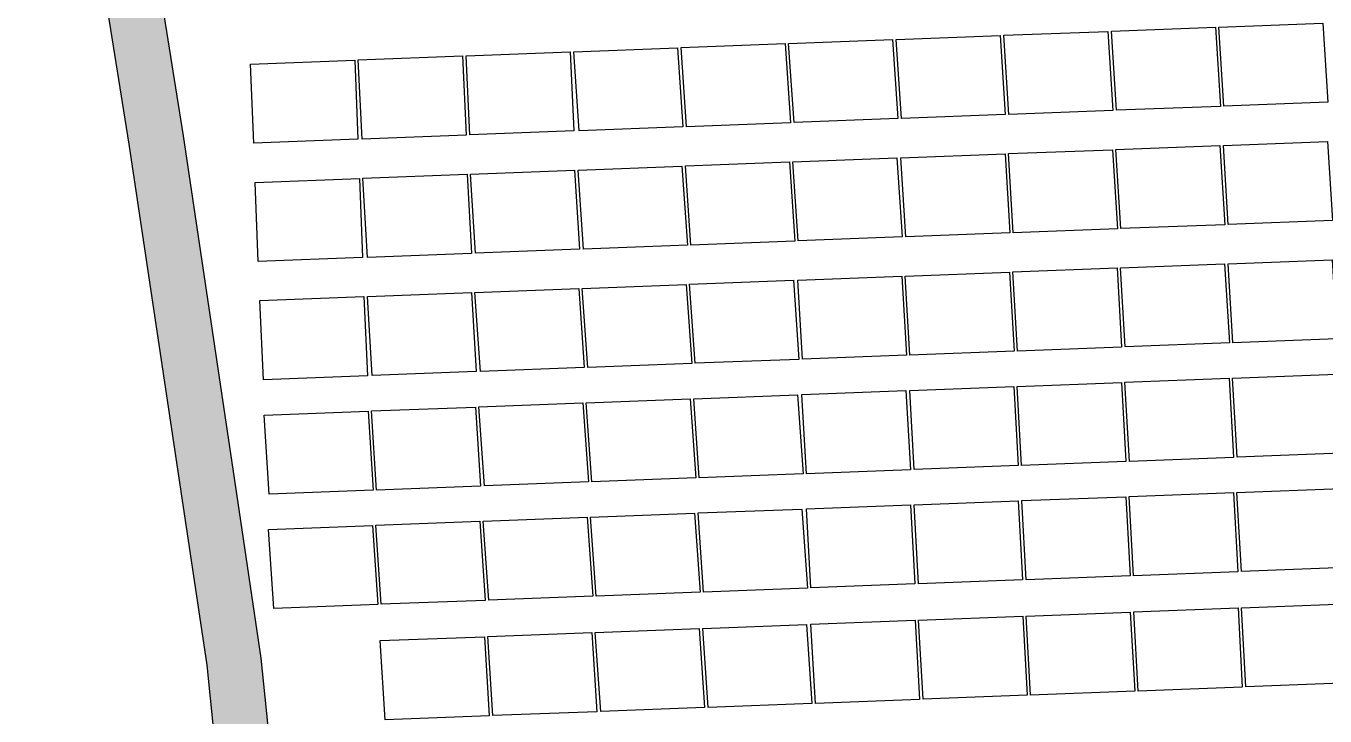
# Model space of a CAD drawing. Header units: metres. Extents: x 1956498 to 1957612, y 2277909 to 2278547.
# Drawn here: x 1957267.9 to 1957361.8, y 2278227.4 to 2278277.3 of the extents above; entities that cross this region are included whole.
import ezdxf

# ---------------------------------------------------------------- set-up
doc = ezdxf.new("R2010")
doc.units = ezdxf.units.M
doc.layers.add('PVcase PV Modules (full frames)', color=142, linetype='Continuous')
doc.layers.add('UBS-100-Circulation intérieure lourde', color=252, linetype='Continuous')

# ---------------------------------------------------------------- blocks, each defined once
blk = doc.blocks.new('3P6@20DEG F FX ID1 PVBlock')
at = {"color": 0, "transparency": 33554687}
blk.add_polyline3d([(0, 0, 2.083586713139974), (7.539539347030692, 0.2870042413902952, 2.083586713139975), (7.757297679336461, -5.433460050740019, 1.675326544159361e-15), (0.2177583323057694, -5.720464292130313, 0)], close=True, dxfattribs=at)

msp = doc.modelspace()

# ---------------------------------------------------------------- hatches: boundary and pattern name
at = {"layer": 'UBS-100-Circulation intérieure lourde', "transparency": 33554687}
h = msp.add_hatch(color=256, dxfattribs=at)
h.dxf.hatch_style = 1
edge = h.paths.add_edge_path()
edge.add_line((1957100.904591382, 2278468.555866703), (1957100.753361517, 2278472.558173093))
edge.add_line((1957100.753361517, 2278472.558173093), (1957132.816654769, 2278473.769706397))
edge.add_line((1957132.816654769, 2278473.769706397), (1957132.808612478, 2278474.269761042))
edge.add_line((1957132.808612478, 2278474.269761042), (1957136.783818054, 2278474.420594237))
edge.add_line((1957136.783818054, 2278474.420594237), (1957136.813778432, 2278473.92137124))
edge.add_line((1957136.813778432, 2278473.92137124), (1957168.819853343, 2278475.135793599))
edge.add_line((1957168.819853343, 2278475.135793599), (1957168.958625583, 2278471.138123934))
edge.add_arc((1957169.336977691, 2278460.238777386), 10.90591149256798, 91.98812632865867, 146.5138370634228)
edge.add_arc((1957147.782390997, 2278474.560560356), 14.97295363485333, 272.12011294739364, 326.31405675284907, ccw=False)
edge.add_line((1957148.336308048, 2278459.597856174), (1957137.373009112, 2278459.181870291))
edge.add_line((1957137.373009112, 2278459.181870291), (1957139.756809385, 2278396.356865772))
edge.add_arc((1957150.748899526, 2278396.773944095), 11.00000000018047, 182.1729597419471, 212.5768232497092)
edge.add_arc((1957160.318095263, 2278402.888247491), 22.35580085564231, 212.576823236195, 215.8159889456511)
edge.add_line((1957142.18976407, 2278389.805990803), (1957161.181589846, 2278366.263666817))
edge.add_line((1957161.181589846, 2278366.263666817), (1957173.172571108, 2278351.399553539))
edge.add_arc((1957181.763192118, 2278358.269868718), 11.0000000000305, 218.6509348811032, 236.6019506149951)
edge.add_line((1957175.708216624, 2278349.086336078), (1957180.739224132, 2278345.769243584))
edge.add_arc((1957186.794199627, 2278354.952776224), 10.99999999965227, 236.6019506092874, 248.5926727573044)
edge.add_line((1957182.779245289, 2278344.711675617), (1957212.706367968, 2278332.978949256))
edge.add_arc((1957216.721322306, 2278343.220049854), 10.99999999124453, 248.592672742742, 263.4648716894179)
edge.add_line((1957215.469386391, 2278332.291524964), (1957237.256257819, 2278329.795692536))
edge.add_arc((1957238.508193734, 2278340.724217435), 11.00000000050915, 263.4648716925292, 282.4663375182736)
edge.add_line((1957240.882719537, 2278329.983564418), (1957257.158739038, 2278333.581839886))
edge.add_arc((1957260.396728769, 2278318.935494864), 15.00000000056504, 70.81176229011601, 102.46633751617708, ccw=False)
edge.add_line((1957265.326820291, 2278333.102152818), (1957277.43753311, 2278328.887543925))
edge.add_line((1957277.43753311, 2278328.887543925), (1957282.107586167, 2278327.262334291))
edge.add_arc((1957285.722986615, 2278337.651216771), 10.99999998111232, 250.8117622640968, 275.210651010546)
edge.add_line((1957286.721981409, 2278326.696673925), (1957305.396247846, 2278327.397689088))
edge.add_arc((1957311.79115068, 2278336.347840748), 10.99999986384021, 234.4541106983642, 249.8540380461771)
edge.add_line((1957308.002608678, 2278326.020839901), (1957334.030594218, 2278316.471950349))
edge.add_line((1957334.030594218, 2278316.471950349), (1957351.043339089, 2278310.230483009))
edge.add_line((1957351.043339089, 2278310.230483009), (1957353.180141164, 2278309.252055776))
edge.add_line((1957353.180141164, 2278309.252055776), (1957355.121922724, 2278307.966086621))
edge.add_line((1957355.121922724, 2278307.966086621), (1957356.983712384, 2278306.241898282))
edge.add_line((1957356.983712384, 2278306.241898282), (1957357.869576325, 2278305.17477735))
edge.add_line((1957357.869576325, 2278305.17477735), (1957365.41469694, 2278294.107743418))
edge.add_line((1957365.41469694, 2278294.107743418), (1957367.833314173, 2278291.187657315))
edge.add_line((1957367.833314173, 2278291.187657315), (1957375.338810458, 2278282.125993856))
edge.add_line((1957375.338810458, 2278282.125993856), (1957391.693018509, 2278266.737307523))
edge.add_line((1957391.693018509, 2278266.737307523), (1957415.143981138, 2278246.4004236))
edge.add_arc((1957422.350790108, 2278254.710772837), 10.99999999805316, 229.0678792570999, 272.1729597533138)
edge.add_line((1957422.767868433, 2278243.718682698), (1957436.849690486, 2278244.252996251))
edge.add_arc((1957437.418433656, 2278229.263782424), 14.99999999824896, 18.602666770644987, 92.17295975412998, ccw=False)
edge.add_line((1957451.634737105, 2278234.048833751), (1957459.386959118, 2278211.017118323))
edge.add_line((1957459.386959118, 2278211.017118323), (1957459.859538958, 2278211.171857152))
edge.add_line((1957459.859538958, 2278211.171857152), (1957461.135928173, 2278207.380822813))
edge.add_line((1957461.135928173, 2278207.380822813), (1957460.660946449, 2278207.232124338))
edge.add_line((1957460.660946449, 2278207.232124338), (1957472.307757829, 2278172.629652306))
edge.add_line((1957472.307757829, 2278172.629652306), (1957482.139038813, 2278142.82980691))
edge.add_line((1957482.139038813, 2278142.82980691), (1957490.961148555, 2278124.362410211))
edge.add_line((1957490.961148555, 2278124.362410211), (1957501.430666543, 2278087.278296096))
edge.add_arc((1957489.981897774, 2278083.429523094), 12.07838399484327, -2.899720893765277, 18.581281932083016, ccw=False)
edge.add_arc((1957485.544816651, 2278082.818500897), 16.49999999976717, -85.94319670902001, 4.851017365581356e-09, ccw=False)
edge.add_line((1957486.712116225, 2278066.359843246), (1957468.603688631, 2278064.880594921))
edge.add_line((1957468.603688631, 2278064.880594921), (1957468.017484826, 2278072.056691711))
edge.add_line((1957468.017484826, 2278072.056691711), (1957452.169641392, 2278070.762106868))
edge.add_line((1957452.169641392, 2278070.762106868), (1957452.755845196, 2278063.58601008))
edge.add_line((1957452.755845196, 2278063.58601008), (1957439.457871038, 2278062.49971996))
edge.add_line((1957439.457871038, 2278062.49971996), (1957276.33056151, 2278056.440173714))
edge.add_line((1957276.33056151, 2278056.440173714), (1957276.365446014, 2278055.436294499))
edge.add_line((1957276.365446014, 2278055.436294499), (1957272.36788014, 2278055.29677117))
edge.add_line((1957272.36788014, 2278055.29677117), (1957272.333308326, 2278056.291691277))
edge.add_line((1957272.333308326, 2278056.291691277), (1957145.539253832, 2278051.581784401))
edge.add_line((1957145.539253832, 2278051.581784401), (1957145.575410645, 2278050.57795129))
edge.add_line((1957145.575410645, 2278050.57795129), (1957141.57784469, 2278050.438430268))
edge.add_line((1957141.57784469, 2278050.438430268), (1957141.542000643, 2278051.433301963))
edge.add_line((1957141.542000643, 2278051.433301963), (1957109.513162946, 2278050.243554987))
edge.add_line((1957109.513162946, 2278050.243554987), (1957109.364676943, 2278054.240904152))
edge.add_arc((1957108.934951128, 2278065.365050067), 11.13244297632317, 272.2122362774586, 329.7688181543946)
edge.add_arc((1957130.551031363, 2278050.802065572), 14.97289109195535, 92.14139192983538, 143.2535382792884, ccw=False)
edge.add_line((1957129.991559715, 2278065.764500505), (1957140.983981809, 2278066.172830197))
edge.add_line((1957140.983981809, 2278066.172830197), (1957139.700374595, 2278100.023537196))
edge.add_line((1957139.700374595, 2278100.023537196), (1957134.254311841, 2278099.816894541))
edge.add_line((1957134.254311841, 2278099.816894541), (1957133.799317311, 2278111.808265605))
edge.add_line((1957133.799317311, 2278111.808265605), (1957139.245398338, 2278112.014908954))
edge.add_line((1957139.245398338, 2278112.014908954), (1957135.885699768, 2278200.559537599))
edge.add_line((1957135.885699768, 2278200.559537599), (1957130.439624615, 2278200.352894474))
edge.add_line((1957130.439624615, 2278200.352894474), (1957129.984630086, 2278212.344265537))
edge.add_line((1957129.984630086, 2278212.344265537), (1957135.430704443, 2278212.550908633))
edge.add_line((1957135.430704443, 2278212.550908633), (1957128.486866818, 2278395.555306019))
edge.add_arc((1957124.389092964, 2278405.763550209), 10.99999999987719, 291.8714186655437, 362.1729597322981)
edge.add_line((1957135.381183105, 2278406.18062853), (1957135.179725075, 2278411.490050555))
edge.add_line((1957135.179725075, 2278411.490050555), (1957129.733644062, 2278411.283407202))
edge.add_line((1957129.733644062, 2278411.283407202), (1957129.278649522, 2278423.274778265))
edge.add_line((1957129.278649522, 2278423.274778265), (1957134.724730542, 2278423.481421619))
edge.add_line((1957134.724730542, 2278423.481421619), (1957133.375885425, 2278459.030205446))
edge.add_line((1957133.375885425, 2278459.030205446), (1957122.355004078, 2278458.612034686))
edge.add_arc((1957121.786260912, 2278473.601248515), 15.00000000047225, 218.0847095167218, 272.1729597360186, ccw=False)
edge.add_arc((1957101.321669703, 2278457.56377656), 11.00000000104933, 38.08470952014623, 92.17295973328002)
edge = h.paths.add_edge_path(flags=16)
edge.add_arc((1957181.763192115, 2278358.269868713), 14.99999999371181, 218.6509348683465, 236.6019506101183)
edge.add_line((1957173.506407352, 2278345.746869663), (1957178.537414862, 2278342.42977717))
edge.add_arc((1957186.794199627, 2278354.952776224), 14.99999999964584, 236.601950611236, 248.5926727572719)
edge.add_line((1957181.319261893, 2278340.987639032), (1957211.246384573, 2278329.254912671))
edge.add_arc((1957216.721322308, 2278343.220049864), 15.00000000022276, 248.5926727562651, 263.4648716904609)
edge.add_line((1957215.014136968, 2278328.317515911), (1957236.801008394, 2278325.821683482))
edge.add_arc((1957238.508193735, 2278340.724217433), 14.99999999803783, 263.4648716859144, 282.466337513755)
edge.add_line((1957241.746183464, 2278326.077872412), (1957258.022202966, 2278329.67614788))
edge.add_arc((1957260.396728768, 2278318.935494853), 11.00000001114596, 70.81176230296711, 102.4663374986028, ccw=False)
edge.add_line((1957264.012129219, 2278329.324377364), (1957266.630044662, 2278328.413325316))
edge.add_arc((1957262.59806393, 2278317.019735591), 12.08597350032316, -15.41110296215021, 70.51207012407531, ccw=False)
edge.add_line((1957274.249473271, 2278313.807973484), (1957271.268073141, 2278305.86399994))
edge.add_arc((1957284.375373826, 2278300.944785682), 14.00000000534359, 159.428716907625, 189.0600247172175)
edge.add_line((1957270.550039033, 2278298.740218142), (1957275.336335544, 2278268.724285087))
edge.add_line((1957275.336335544, 2278268.724285087), (1957280.981075901, 2278231.085650635))
edge.add_line((1957280.981075901, 2278231.085650635), (1957283.527617385, 2278205.796692873))
edge.add_arc((1957271.587998805, 2278204.594399987), 12.00000000110145, -23.736856637049584, 5.750173460289716, ccw=False)
edge.add_line((1957282.572844923, 2278199.763959449), (1957267.709824848, 2278165.964146144))
edge.add_arc((1957281.440882496, 2278159.926095472), 15.00000000091574, 156.2631433617379, 182.1273524674696)
edge.add_line((1957266.451220697, 2278159.369283854), (1957269.745535526, 2278070.955737291))
edge.add_line((1957269.745535526, 2278070.955737291), (1957260.790970654, 2278070.623107655))
edge.add_arc((1957261.332977255, 2278055.659967308), 14.97295362267295, 92.07450565045008, 146.2684495008284)
edge.add_arc((1957239.789797498, 2278069.998903105), 10.90591148178588, 272.12735244067653, 326.46822982138144, ccw=False)
edge.add_line((1957240.194633374, 2278059.100508125), (1957177.433644996, 2278056.769339506))
edge.add_arc((1957177.059529884, 2278067.931453968), 11.16838221888475, 214.7713054980718, 271.9196359207036, ccw=False)
edge.add_arc((1957156.534410311, 2278051.72215383), 15.02232377643744, 40.92128798083349, 92.07303260785335)
edge.add_line((1957155.99100252, 2278066.734645949), (1957144.981396258, 2278066.316923982))
edge.add_line((1957144.981396258, 2278066.316923982), (1957133.75025469, 2278362.334591734))
edge.add_arc((1957144.742344828, 2278362.751670063), 10.9999999976357, 111.87141570956379, 182.1729597764313, ccw=False)
edge.add_arc((1957144.742344829, 2278362.751670065), 10.99999999612718, 38.89346214562062, 111.87141571430351, ccw=False)
edge.add_line((1957153.303807609, 2278369.658286818), (1957170.048708923, 2278348.901257111))
edge = h.paths.add_edge_path(flags=16)
edge.add_line((1957272.025767218, 2278117.055929944), (1957270.448463843, 2278159.517766952))
edge.add_arc((1957281.440882495, 2278159.926095471), 11.00000000016977, 156.2631433570347, 182.1273524628736, ccw=False)
edge.add_line((1957271.371440221, 2278164.353999298), (1957286.234460295, 2278198.153812604))
edge.add_arc((1957271.587998805, 2278204.594399986), 16.00000000069108, 336.2631433642026, 365.7501734605682)
edge.add_line((1957287.507490244, 2278206.197457168), (1957284.908020246, 2278231.578369985))
edge.add_line((1957284.908020246, 2278231.578369985), (1957283.141755098, 2278243.447678879))
edge.add_line((1957283.141755098, 2278243.447678879), (1957279.289349033, 2278269.335863126))
edge.add_line((1957279.289349033, 2278269.335863126), (1957274.500134686, 2278299.370094582))
edge.add_arc((1957284.375373817, 2278300.944785681), 9.999999997873525, 159.4287168936976, 189.0600247196681, ccw=False)
edge.add_line((1957275.013016192, 2278304.458510152), (1957279.214042345, 2278315.652190693))
edge.add_arc((1957289.512635735, 2278311.787093775), 10.99999999983523, 92.17295974688648, 159.428716893729, ccw=False)
edge.add_line((1957289.095557411, 2278322.779183916), (1957301.544302269, 2278323.251532811))
edge.add_arc((1957301.961380593, 2278312.25944267), 11.00000000020696, 69.86190916283749, 92.17295974558272, ccw=False)
edge.add_line((1957305.748503915, 2278322.586964006), (1957349.677161311, 2278306.478234961))
edge.add_arc((1957345.888706479, 2278296.15120199), 10.9999999999216, 34.204252080570086, 69.85452193354149, ccw=False)
edge.add_line((1957354.986133919, 2278302.334794309), (1957362.212940238, 2278291.702569106))
edge.add_line((1957362.212940238, 2278291.702569106), (1957372.749401529, 2278278.981509413))
edge.add_line((1957372.749401529, 2278278.981509413), (1957390.450628952, 2278262.422152778))
edge.add_line((1957390.450628952, 2278262.422152778), (1957412.523323331, 2278243.378478422))
edge.add_arc((1957422.35079011, 2278254.710772843), 15.00000000369765, 229.0678792678687, 272.1729597435449)
edge.add_line((1957422.919533278, 2278239.72155901), (1957430.559142554, 2278240.004315736))
edge.add_arc((1957431.204720249, 2278229.013993205), 11.00926700150035, -17.187423331424725, 93.36172320916899, ccw=False)
edge.add_arc((1957456.112816926, 2278221.528227918), 15.00000000122331, 163.6102600524668, 198.6026667782063)
edge.add_line((1957441.896513475, 2278216.743176588), (1957448.83078015, 2278196.141592104))
edge.add_line((1957448.83078015, 2278196.141592104), (1957443.723001539, 2278194.452315055))
edge.add_line((1957443.723001539, 2278194.452315055), (1957447.491080675, 2278183.059265436))
edge.add_line((1957447.491080675, 2278183.059265436), (1957454.702656006, 2278185.444385089))
edge.add_arc((1957464.3856721, 2278196.864916577), 14.9729536219545, 229.7067093358074, 252.743763811032)
edge.add_arc((1957456.745409134, 2278172.140127023), 10.90543183860023, 18.592582549989572, 72.94415317579319, ccw=False)
edge.add_line((1957467.08168315, 2278175.617177936), (1957473.845246504, 2278155.202047458))
edge.add_line((1957473.845246504, 2278155.202047458), (1957477.609210234, 2278143.807640321))
edge.add_line((1957477.609210234, 2278143.807640321), (1957478.40640029, 2278141.363766999))
edge.add_line((1957478.40640029, 2278141.363766999), (1957487.216103178, 2278122.905521998))
edge.add_line((1957487.216103178, 2278122.905521998), (1957497.580171497, 2278086.1949215))
edge.add_arc((1957485.544823047, 2278082.818499441), 12.49999352979102, -22.360478287467117, 15.671044944006724, ccw=False)
edge.add_arc((1957486.932029705, 2278082.247852195), 10.99999999935515, 247.75017548248752, 337.6395266913348, ccw=False)
edge.add_line((1957482.766926096, 2278072.066893895), (1957479.962914685, 2278073.214035225))
edge.add_line((1957479.962914685, 2278073.214035225), (1957479.651977357, 2278077.020418486))
edge.add_line((1957479.651977357, 2278077.020418486), (1957439.883181602, 2278073.771769512))
edge.add_line((1957439.883181602, 2278073.771769512), (1957440.256840786, 2278069.19756778))
edge.add_line((1957440.256840786, 2278069.19756778), (1957439.017844782, 2278068.285330927))
edge.add_arc((1957432.49593442, 2278077.143360346), 10.99999999774903, 272.1729597327119, 306.36313923762015, ccw=False)
edge.add_line((1957432.913012741, 2278066.151270207), (1957308.215541744, 2278061.62734446))
edge.add_arc((1957307.807213225, 2278072.619763113), 11.00000000040244, 218.0391022470941, 272.1273524628285, ccw=False)
edge.add_arc((1957287.329862724, 2278056.598585999), 14.99999999341863, 38.03910222932938, 92.12735247566893)
edge.add_line((1957286.773051104, 2278071.58824779), (1957273.742215009, 2278071.102625302))
edge.add_line((1957273.742215009, 2278071.102625302), (1957272.471216512, 2278105.064200506))
edge.add_line((1957272.471216512, 2278105.064200506), (1957277.717598142, 2278105.259084572))
edge.add_line((1957277.717598142, 2278105.259084572), (1957277.272148847, 2278117.250814011))
edge.add_line((1957277.272148847, 2278117.250814011), (1957272.025767218, 2278117.055929944))

# ---------------------------------------------------------------- linework, layer by layer
for points in [[(1957266.630044662, 2278328.413325315, -0.3935232913751147), (1957274.249473271, 2278313.807973483), (1957271.268073142, 2278305.863999939, 0.1300162365594234), (1957270.550039033, 2278298.740218141), (1957275.336335544, 2278268.724285086), (1957280.981075901, 2278231.085650634), (1957283.527617385, 2278205.796692872, -0.1293761168700385), (1957282.572844923, 2278199.763959448), (1957267.709824849, 2278165.964146143, 0.1133354577711741)], [(1957271.371440221, 2278164.353999297), (1957286.234460295, 2278198.153812603, 0.1293761168623034), (1957287.507490245, 2278206.197457167), (1957284.908020246, 2278231.578369984), (1957283.141755098, 2278243.447678878), (1957279.289349033, 2278269.335863125), (1957274.500134686, 2278299.370094581, -0.130016236635926), (1957275.013016192, 2278304.458510151), (1957279.214042345, 2278315.652190692, -0.3021832829393381), (1957289.095557411, 2278322.779183915), (1957301.54430227, 2278323.25153281, -0.097659025796869), (1957305.748503915, 2278322.586964005), (1957349.677161311, 2278306.47823496, -0.156820551136778), (1957354.986133919, 2278302.334794309), (1957362.212940238, 2278291.702569105), (1957372.74940153, 2278278.981509412), (1957390.450628952, 2278262.422152777), (1957412.523323332, 2278243.378478421, 0.190331000324282), (1957422.919533278, 2278239.721559009)]]:
    msp.add_lwpolyline(points, format="xyb", dxfattribs=at)

# ---------------------------------------------------------------- block references
at = {"layer": 'PVcase PV Modules (full frames)', "color": 144, "true_color": 0x007ca5, "transparency": 33554687, "extrusion": (-0.06734803600351816, -0.002563707289348978, 0.9977262497556147), "rotation": 87.82000000000001}
msp.add_blockref('3P6@20DEG F FX ID1 PVBlock', (-2202172.500145205, 2037999.217784583, -137035.4465774124), dxfattribs=at)
at = {"layer": 'PVcase PV Modules (full frames)', "color": 144, "true_color": 0x007ca5, "transparency": 33554687, "extrusion": (-0.08196286344235275, -0.003120043329134316, 0.9966305004092312), "rotation": 87.82000000000001}
msp.add_blockref('3P6@20DEG F FX ID1 PVBlock', (-2202172.500145205, 2035739.072772829, -166909.7464473204), dxfattribs=at)
at = {"layer": 'PVcase PV Modules (full frames)', "color": 144, "true_color": 0x007ca5, "transparency": 33554687, "extrusion": (-0.07800083863577398, -0.00296922271906223, 0.9969488717524889), "rotation": 87.82000000000001}
msp.add_blockref('3P6@20DEG F FX ID1 PVBlock', (-2202172.500145205, 2036394.672332925, -158810.9411901178), dxfattribs=at)
at = {"layer": 'PVcase PV Modules (full frames)', "color": 144, "true_color": 0x007ca5, "transparency": 33554687, "extrusion": (-0.06389826354908913, -0.002432386358363656, 0.99795345352978), "rotation": 87.82000000000001}
msp.add_blockref('3P6@20DEG F FX ID1 PVBlock', (-2202172.500145206, 2038445.524378714, -129983.7345737846), dxfattribs=at)
at = {"layer": 'PVcase PV Modules (full frames)', "color": 144, "true_color": 0x007ca5, "transparency": 33554687, "extrusion": (-0.06931627744028838, -0.002638631447766648, 0.9975912446016676), "rotation": 87.82000000000001}
msp.add_blockref('3P6@20DEG F FX ID1 PVBlock', (-2202172.500145206, 2037716.902959692, -141058.7756015658), dxfattribs=at)
at = {"layer": 'PVcase PV Modules (full frames)', "color": 144, "true_color": 0x007ca5, "transparency": 33554687, "extrusion": (-0.02205535477056416, -0.0008395712354777406, 0.9997563985522099), "rotation": 87.82000000000001}
msp.add_blockref('3P6@20DEG F FX ID1 PVBlock', (-2202172.500145205, 2042062.762384684, -44454.78318090835), dxfattribs=at)
at = {"layer": 'PVcase PV Modules (full frames)', "color": 144, "true_color": 0x007ca5, "transparency": 33554687, "extrusion": (-0.08066158142180406, -0.003070508013785177, 0.9967368164480888), "rotation": 87.82000000000001}
msp.add_blockref('3P6@20DEG F FX ID1 PVBlock', (-2202172.500145206, 2035939.808759762, -164249.7600256132), dxfattribs=at)
at = {"layer": 'PVcase PV Modules (full frames)', "color": 144, "true_color": 0x007ca5, "transparency": 33554687, "extrusion": (-0.0762073018660139, -0.002900948964351563, 0.9970877752923303), "rotation": 87.82000000000001}
msp.add_blockref('3P6@20DEG F FX ID1 PVBlock', (-2202172.500145205, 2036661.660797567, -155144.8087846073), dxfattribs=at)
at = {"layer": 'PVcase PV Modules (full frames)', "color": 144, "true_color": 0x007ca5, "transparency": 33554687, "extrusion": (-0.006176111097265651, -0.0002351032335829649, 0.999980900006687), "rotation": 359.999958402187}
msp.add_blockref('3P6@20DEG F FX ID1 PVBlock', (1957250.691407572, 2278271.759646289, -11997.23628536947), dxfattribs=at)
at = {"layer": 'PVcase PV Modules (full frames)', "color": 144, "true_color": 0x007ca5, "transparency": 33554687, "extrusion": (-0.02803419836474609, -0.001067165176056512, 0.9996063949778098), "rotation": 87.82000000000001}
msp.add_blockref('3P6@20DEG F FX ID1 PVBlock', (-2202172.500145205, 2041752.329764344, -56675.7953054735), dxfattribs=at)
at = {"layer": 'PVcase PV Modules (full frames)', "color": 144, "true_color": 0x007ca5, "transparency": 33554687, "extrusion": (-0.06014578609675766, -0.002289542492847557, 0.9981869776800221), "rotation": 87.82000000000001}
msp.add_blockref('3P6@20DEG F FX ID1 PVBlock', (-2202163.941961745, 2038935.731506767, -122313.4874227793), dxfattribs=at)
at = {"layer": 'PVcase PV Modules (full frames)', "color": 144, "true_color": 0x007ca5, "transparency": 33554687, "extrusion": (-0.06006997542442697, -0.00228665664220071, 0.9981915493801324), "rotation": 87.82000000000001}
msp.add_blockref('3P6@20DEG F FX ID1 PVBlock', (-2202163.941961745, 2038921.625566378, -122158.589038045), dxfattribs=at)
at = {"layer": 'PVcase PV Modules (full frames)', "color": 144, "true_color": 0x007ca5, "transparency": 33554687, "extrusion": (-0.06395126139707037, -0.002434403803522446, 0.9979500537821745), "rotation": 87.82000000000001}
msp.add_blockref('3P6@20DEG F FX ID1 PVBlock', (-2202163.941961745, 2038438.598668304, -130092.3414193132), dxfattribs=at)
at = {"layer": 'PVcase PV Modules (full frames)', "color": 144, "true_color": 0x007ca5, "transparency": 33554687, "extrusion": (-0.06481403288363755, -0.002467246536294032, 0.9978943099526562), "rotation": 87.82000000000001}
msp.add_blockref('3P6@20DEG F FX ID1 PVBlock', (-2202163.941961745, 2038333.078019216, -131855.9427963479), dxfattribs=at)
at = {"layer": 'PVcase PV Modules (full frames)', "color": 144, "true_color": 0x007ca5, "transparency": 33554687, "extrusion": (-0.08425974759894317, -0.003207477781636145, 0.9964386619460541), "rotation": 87.82000000000001}
msp.add_blockref('3P6@20DEG F FX ID1 PVBlock', (-2202163.941961745, 2035333.052540181, -171604.8844959066), dxfattribs=at)
at = {"layer": 'PVcase PV Modules (full frames)', "color": 144, "true_color": 0x007ca5, "transparency": 33554687, "extrusion": (-0.07833425162107854, -0.002981914600689547, 0.9969226916909253), "rotation": 87.82000000000001}
msp.add_blockref('3P6@20DEG F FX ID1 PVBlock', (-2202163.941961744, 2036325.786707605, -159492.6207556125), dxfattribs=at)
at = {"layer": 'PVcase PV Modules (full frames)', "color": 144, "true_color": 0x007ca5, "transparency": 33554687, "extrusion": (-0.08018322371326408, -0.003052298586798529, 0.9967754682516448), "rotation": 87.82000000000001}
msp.add_blockref('3P6@20DEG F FX ID1 PVBlock', (-2202163.941961745, 2036034.034959264, -163272.1024769761), dxfattribs=at)
at = {"layer": 'PVcase PV Modules (full frames)', "color": 144, "true_color": 0x007ca5, "transparency": 33554687, "extrusion": (0.00188646403079422, 7.181117481420175e-05, 0.9999982180467202), "rotation": 359.9999961190899}
msp.add_blockref('3P6@20DEG F FX ID1 PVBlock', (1957279.815294524, 2278265.649425127, 4482.180315046888), dxfattribs=at)
at = {"layer": 'PVcase PV Modules (full frames)', "color": 144, "true_color": 0x007ca5, "transparency": 33554687, "extrusion": (-0.0513748003626717, -0.001955661337648355, 0.9986775281723466), "rotation": 87.82000000000001}
msp.add_blockref('3P6@20DEG F FX ID1 PVBlock', (-2202163.941961745, 2039869.761492614, -104385.6323329056), dxfattribs=at)
at = {"layer": 'PVcase PV Modules (full frames)', "color": 144, "true_color": 0x007ca5, "transparency": 33554687, "extrusion": (-0.06233104173570791, -0.002372727632951347, 0.9980527097301631), "rotation": 87.82000000000001}
msp.add_blockref('3P6@20DEG F FX ID1 PVBlock', (-2202163.941961745, 2038608.229400685, -126780.8637612462), dxfattribs=at)
at = {"layer": 'PVcase PV Modules (full frames)', "color": 144, "true_color": 0x007ca5, "transparency": 33554687, "extrusion": (-0.0582360182926742, -0.002216844223813595, 0.9983003815360899), "rotation": 87.82000000000001}
msp.add_blockref('3P6@20DEG F FX ID1 PVBlock', (-2202155.38837278, 2039166.138362886, -118410.1272703484), dxfattribs=at)
at = {"layer": 'PVcase PV Modules (full frames)', "color": 144, "true_color": 0x007ca5, "transparency": 33554687, "extrusion": (-0.05914703845670221, -0.002251523617213285, 0.9982467422852942), "rotation": 87.82000000000001}
for p in [(-2202155.38837278, 2039033.749102086, -120272.3000291477), (-2202155.38837278, 2039025.953663002, -120272.3000291477)]:
    msp.add_blockref('3P6@20DEG F FX ID1 PVBlock', p, dxfattribs=at)
at = {"layer": 'PVcase PV Modules (full frames)', "color": 144, "true_color": 0x007ca5, "transparency": 33554687, "extrusion": (-0.05188376470652765, -0.001975035853607426, 0.998651177435472), "rotation": 87.82000000000001}
msp.add_blockref('3P6@20DEG F FX ID1 PVBlock', (-2202155.388372779, 2039863.064646222, -105425.4429029537), dxfattribs=at)
at = {"layer": 'PVcase PV Modules (full frames)', "color": 144, "true_color": 0x007ca5, "transparency": 33554687, "extrusion": (-0.05857494870973316, -0.002229746135025241, 0.9982805235082098), "rotation": 87.82000000000001}
msp.add_blockref('3P6@20DEG F FX ID1 PVBlock', (-2202155.38837278, 2039117.994601775, -119102.9408229622), dxfattribs=at)
at = {"layer": 'PVcase PV Modules (full frames)', "color": 144, "true_color": 0x007ca5, "transparency": 33554687, "extrusion": (-0.08908922474784785, -0.003391319308503305, 0.9960178758371635), "rotation": 87.82000000000001}
for p in [(-2202155.388372781, 2034476.571404533, -181477.003822835), (-2202155.38837278, 2034484.367404044, -181477.003822835)]:
    msp.add_blockref('3P6@20DEG F FX ID1 PVBlock', p, dxfattribs=at)
at = {"layer": 'PVcase PV Modules (full frames)', "color": 144, "true_color": 0x007ca5, "transparency": 33554687, "extrusion": (-0.02161082842084524, -0.0008226496515577199, 0.9997661203214058), "rotation": 87.82000000000001}
msp.add_blockref('3P6@20DEG F FX ID1 PVBlock', (-2202155.38837278, 2042066.726864046, -43547.34943796976), dxfattribs=at)
at = {"layer": 'PVcase PV Modules (full frames)', "color": 144, "true_color": 0x007ca5, "transparency": 33554687, "extrusion": (-0.06105437151702047, -0.002324129203955248, 0.9981317358656145), "rotation": 87.82000000000001}
msp.add_blockref('3P6@20DEG F FX ID1 PVBlock', (-2202155.38837278, 2038761.010420975, -124171.6679293496), dxfattribs=at)
at = {"layer": 'PVcase PV Modules (full frames)', "color": 144, "true_color": 0x007ca5, "transparency": 33554687, "extrusion": (-0.0833669155420681, -0.003173490746702335, 0.9965138666117408), "rotation": 87.82000000000001}
msp.add_blockref('3P6@20DEG F FX ID1 PVBlock', (-2202155.38837278, 2035478.261796314, -169780.1012844649), dxfattribs=at)
at = {"layer": 'PVcase PV Modules (full frames)', "color": 144, "true_color": 0x007ca5, "transparency": 33554687, "extrusion": (-0.05741790831788657, -0.002185701600653173, 0.9983478384375416), "rotation": 87.82000000000001}
msp.add_blockref('3P6@20DEG F FX ID1 PVBlock', (-2202147.112795168, 2039262.526094456, -116738.3461734098), dxfattribs=at)
at = {"layer": 'PVcase PV Modules (full frames)', "color": 144, "true_color": 0x007ca5, "transparency": 33554687, "extrusion": (-0.05914703845671718, -0.002251523617213855, 0.9982467422852933), "rotation": 87.82000000000001}
msp.add_blockref('3P6@20DEG F FX ID1 PVBlock', (-2202147.112795168, 2039025.913031741, -120272.6355789582), dxfattribs=at)
at = {"layer": 'PVcase PV Modules (full frames)', "color": 144, "true_color": 0x007ca5, "transparency": 33554687, "extrusion": (-0.04670574161791777, -0.001777926385767964, 0.9989071091336207), "rotation": 87.82000000000001}
msp.add_blockref('3P6@20DEG F FX ID1 PVBlock', (-2202147.112795167, 2040374.735439438, -94841.50004081157), dxfattribs=at)
at = {"layer": 'PVcase PV Modules (full frames)', "color": 144, "true_color": 0x007ca5, "transparency": 33554687, "extrusion": (-0.04624343889924595, -0.001760328116834287, 0.9989286489052623), "rotation": 87.82000000000001}
msp.add_blockref('3P6@20DEG F FX ID1 PVBlock', (-2202147.112795167, 2040426.236652461, -93896.50978001456), dxfattribs=at)
at = {"layer": 'PVcase PV Modules (full frames)', "color": 144, "true_color": 0x007ca5, "transparency": 33554687, "extrusion": (-0.05162003310877971, -0.001964996501909884, 0.9986648641914844), "rotation": 87.82000000000001}
msp.add_blockref('3P6@20DEG F FX ID1 PVBlock', (-2202147.112795167, 2039898.623192242, -104886.8250435597), dxfattribs=at)
at = {"layer": 'PVcase PV Modules (full frames)', "color": 144, "true_color": 0x007ca5, "transparency": 33554687, "extrusion": (-0.08721551715849517, -0.003319993727387903, 0.9961839344259805), "rotation": 87.82000000000001}
msp.add_blockref('3P6@20DEG F FX ID1 PVBlock', (-2202147.112795166, 2034806.728113677, -177647.3005242249), dxfattribs=at)
at = {"layer": 'PVcase PV Modules (full frames)', "color": 144, "true_color": 0x007ca5, "transparency": 33554687, "extrusion": (-0.09010081491940554, -0.003429827054987861, 0.9959267440114418), "rotation": 87.82000000000001}
msp.add_blockref('3P6@20DEG F FX ID1 PVBlock', (-2202147.112795167, 2034291.013865243, -183545.1068307577), dxfattribs=at)
at = {"layer": 'PVcase PV Modules (full frames)', "color": 144, "true_color": 0x007ca5, "transparency": 33554687, "extrusion": (-0.08725164215235026, -0.00332136888122415, 0.9961807664527925), "rotation": 87.82000000000001}
msp.add_blockref('3P6@20DEG F FX ID1 PVBlock', (-2202147.112795167, 2034815.878039253, -177721.1203862738), dxfattribs=at)
at = {"layer": 'PVcase PV Modules (full frames)', "color": 144, "true_color": 0x007ca5, "transparency": 33554687, "extrusion": (-0.07305913432451992, -0.00278110909145908, 0.9973237329593502), "rotation": 87.82000000000001}
msp.add_blockref('3P6@20DEG F FX ID1 PVBlock', (-2202147.112795168, 2037110.328191947, -148710.5566484637), dxfattribs=at)
at = {"layer": 'PVcase PV Modules (full frames)', "color": 144, "true_color": 0x007ca5, "transparency": 33554687, "extrusion": (-0.07102111323116835, -0.002703528662349025, 0.9974711486595377), "rotation": 87.82000000000001}
msp.add_blockref('3P6@20DEG F FX ID1 PVBlock', (-2202147.112795167, 2037417.951047411, -144544.7092861043), dxfattribs=at)
at = {"layer": 'PVcase PV Modules (full frames)', "color": 144, "true_color": 0x007ca5, "transparency": 33554687, "extrusion": (-0.04572768271219526, -0.001740695058845787, 0.9989524258013917), "rotation": 87.82000000000001}
msp.add_blockref('3P6@20DEG F FX ID1 PVBlock', (-2202138.847019432, 2040482.256192875, -92842.70694409886), dxfattribs=at)
at = {"layer": 'PVcase PV Modules (full frames)', "color": 144, "true_color": 0x007ca5, "transparency": 33554687, "extrusion": (-0.05288528105187093, -0.002013160124296249, 0.99859856510731), "rotation": 87.82000000000001}
msp.add_blockref('3P6@20DEG F FX ID1 PVBlock', (-2202138.847019433, 2039771.775659082, -107473.6363664897), dxfattribs=at)
at = {"layer": 'PVcase PV Modules (full frames)', "color": 144, "true_color": 0x007ca5, "transparency": 33554687, "extrusion": (-0.04663280477184745, -0.001775149931768283, 0.9989105216994317), "rotation": 87.82000000000001}
for p in [(-2202138.847019431, 2040373.846773321, -94692.8652950044), (-2202138.847019432, 2040381.642045988, -94692.86529500445)]:
    msp.add_blockref('3P6@20DEG F FX ID1 PVBlock', p, dxfattribs=at)
at = {"layer": 'PVcase PV Modules (full frames)', "color": 144, "true_color": 0x007ca5, "transparency": 33554687, "extrusion": (-0.04623510490139162, -0.001760010870299475, 0.9989290352354835), "rotation": 87.82000000000001}
msp.add_blockref('3P6@20DEG F FX ID1 PVBlock', (-2202138.847019433, 2040427.002744038, -93879.92933684553), dxfattribs=at)
at = {"layer": 'PVcase PV Modules (full frames)', "color": 144, "true_color": 0x007ca5, "transparency": 33554687, "extrusion": (-0.09018712685040936, -0.003433112652308928, 0.9959189203383901), "rotation": 87.82000000000001}
msp.add_blockref('3P6@20DEG F FX ID1 PVBlock', (-2202138.847019433, 2034267.258131884, -183721.8579090993), dxfattribs=at)
at = {"layer": 'PVcase PV Modules (full frames)', "color": 144, "true_color": 0x007ca5, "transparency": 33554687, "extrusion": (-0.09018712685039444, -0.00343311265230836, 0.9959189203383915), "rotation": 87.82000000000001}
msp.add_blockref('3P6@20DEG F FX ID1 PVBlock', (-2202138.847019432, 2034275.054156338, -183721.8579090689), dxfattribs=at)
at = {"layer": 'PVcase PV Modules (full frames)', "color": 144, "true_color": 0x007ca5, "transparency": 33554687, "extrusion": (-0.08306966210489554, -0.003162175334273329, 0.9965387257326901), "rotation": 87.82000000000001}
msp.add_blockref('3P6@20DEG F FX ID1 PVBlock', (-2202138.847019432, 2035544.37582247, -169173.0760843002), dxfattribs=at)
at = {"layer": 'PVcase PV Modules (full frames)', "color": 144, "true_color": 0x007ca5, "transparency": 33554687, "extrusion": (-0.07892989907593134, -0.003004588843510948, 0.9968756409290703), "rotation": 87.82000000000001}
msp.add_blockref('3P6@20DEG F FX ID1 PVBlock', (-2202138.847019432, 2036198.742453788, -160711.2114171443), dxfattribs=at)
at = {"layer": 'PVcase PV Modules (full frames)', "color": 144, "true_color": 0x007ca5, "transparency": 33554687, "extrusion": (-0.08090108081320666, -0.003079624929020856, 0.9967173777122337), "rotation": 87.82000000000001}
msp.add_blockref('3P6@20DEG F FX ID1 PVBlock', (-2202138.847019432, 2035884.516392363, -164740.4399133195), dxfattribs=at)
at = {"layer": 'PVcase PV Modules (full frames)', "color": 144, "true_color": 0x007ca5, "transparency": 33554687, "extrusion": (-0.04537980245554293, -0.001727452458129805, 0.9989683125290315), "rotation": 87.82000000000001}
msp.add_blockref('3P6@20DEG F FX ID1 PVBlock', (-2202130.502305772, 2040514.475473559, -92132.10450412823), dxfattribs=at)
at = {"layer": 'PVcase PV Modules (full frames)', "color": 144, "true_color": 0x007ca5, "transparency": 33554687, "extrusion": (-0.04552587178111442, -0.00173301281321868, 0.9989616567542313), "rotation": 87.82000000000001}
msp.add_blockref('3P6@20DEG F FX ID1 PVBlock', (-2202130.502305773, 2040508.767816383, -92430.6861396288), dxfattribs=at)
at = {"layer": 'PVcase PV Modules (full frames)', "color": 144, "true_color": 0x007ca5, "transparency": 33554687, "extrusion": (-0.08150643745816528, -0.003102668767199822, 0.9966679858906873), "rotation": 87.82000000000001}
msp.add_blockref('3P6@20DEG F FX ID1 PVBlock', (-2202130.502305774, 2035807.384308222, -165978.2585797376), dxfattribs=at)
at = {"layer": 'PVcase PV Modules (full frames)', "color": 144, "true_color": 0x007ca5, "transparency": 33554687, "extrusion": (-0.04989567238058422, -0.001899356040351199, 0.9987526291951984), "rotation": 87.82000000000001}
msp.add_blockref('3P6@20DEG F FX ID1 PVBlock', (-2202130.502305772, 2040053.374958361, -101362.9978659356), dxfattribs=at)
at = {"layer": 'PVcase PV Modules (full frames)', "color": 144, "true_color": 0x007ca5, "transparency": 33554687, "extrusion": (-0.04990632649183883, -0.001899761605595649, 0.9987520961089053), "rotation": 87.82000000000001}
msp.add_blockref('3P6@20DEG F FX ID1 PVBlock', (-2202130.502305772, 2040060.088111753, -101384.7758118297), dxfattribs=at)
at = {"layer": 'PVcase PV Modules (full frames)', "color": 144, "true_color": 0x007ca5, "transparency": 33554687, "extrusion": (-0.04887806502070374, -0.001860619240274587, 0.9988030200474338), "rotation": 87.82000000000001}
msp.add_blockref('3P6@20DEG F FX ID1 PVBlock', (-2202130.502305772, 2040171.253955809, -99282.91030125055), dxfattribs=at)
at = {"layer": 'PVcase PV Modules (full frames)', "color": 144, "true_color": 0x007ca5, "transparency": 33554687, "extrusion": (-0.06412154229067316, -0.002440885809443799, 0.9979391113142778), "rotation": 87.82000000000001}
msp.add_blockref('3P6@20DEG F FX ID1 PVBlock', (-2202130.502305772, 2038369.409109389, -130442.262813833), dxfattribs=at)
at = {"layer": 'PVcase PV Modules (full frames)', "color": 144, "true_color": 0x007ca5, "transparency": 33554687, "extrusion": (-0.073462433555827, -0.00279646130127017, 0.9972940642860791), "rotation": 87.82000000000001}
msp.add_blockref('3P6@20DEG F FX ID1 PVBlock', (-2202130.502305773, 2037065.529036003, -149535.6888843126), dxfattribs=at)
at = {"layer": 'PVcase PV Modules (full frames)', "color": 144, "true_color": 0x007ca5, "transparency": 33554687, "extrusion": (-0.08583819719388142, -0.003267563909941382, 0.9963037322667213), "rotation": 87.82000000000001}
msp.add_blockref('3P6@20DEG F FX ID1 PVBlock', (-2202130.502305771, 2035058.29296623, -174832.7834224559), dxfattribs=at)

doc.saveas('drawing.dxf')
